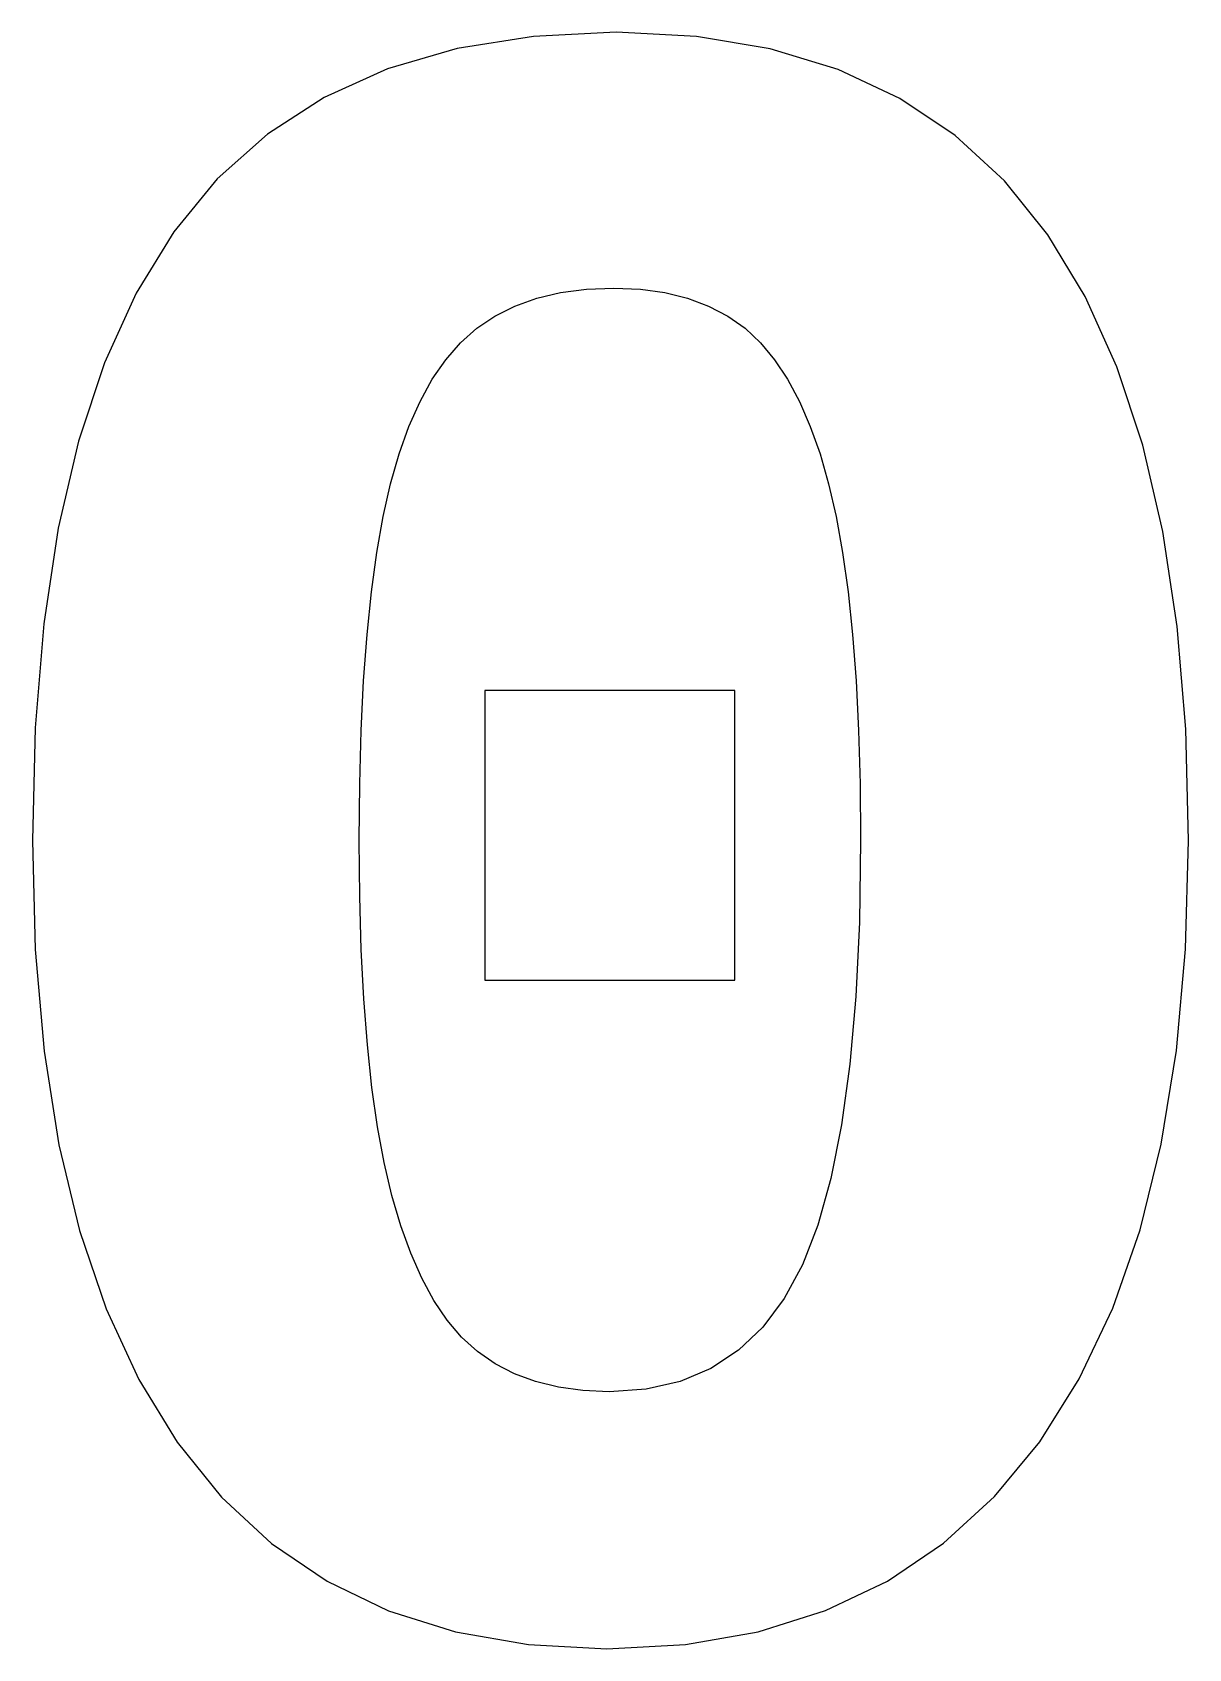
# Model space of a CAD drawing. Header units: metres. Extents: x -31.1 to 32.9, y -87.5 to 2.
import ezdxf

# ---------------------------------------------------------------- set-up
doc = ezdxf.new("R2010")
doc.units = ezdxf.units.M

msp = doc.modelspace()

# ---------------------------------------------------------------- linework, layer by layer
for p, q in [((-3.37108, 1.81987), (-7.59592, 1.14342)), ((1.21526, 2.04535), (-3.37108, 1.81987)), ((5.64717, 1.81657), (1.21526, 2.04535)), ((9.7399, 1.13023), (5.64717, 1.81657)), ((-7.59592, 1.14342), (-11.4593, 0.016022)), ((13.4934, -0.013626), (9.7399, 1.13023)), ((-11.4593, 0.016022), (-14.9611, -1.56232)), ((16.9077, -1.61505), (13.4934, -0.013626)), ((-14.9611, -1.56232), (-18.1014, -3.59163)), ((19.9828, -3.67403), (16.9077, -1.61505)), ((-18.1014, -3.59163), (-20.8803, -6.07191)), ((22.7187, -6.19057), (19.9828, -3.67403)), ((-20.8803, -6.07191), (-23.2976, -9.00314)), ((25.1154, -9.16464), (22.7187, -6.19057)), ((-23.2976, -9.00314), (-25.3741, -12.3972)), ((27.1836, -12.5947), (25.1154, -9.16464)), ((-25.3741, -12.3972), (-27.1312, -16.2658)), ((-3.18945, -12.6838), (-1.86948, -12.3748)), ((-1.86948, -12.3748), (-0.444305, -12.1895)), ((-0.444305, -12.1895), (1.08606, -12.1277)), ((1.08606, -12.1277), (2.54549, -12.1895)), ((2.54549, -12.1895), (3.90495, -12.3748)), ((3.90495, -12.3748), (5.16446, -12.6838)), ((-5.51381, -13.6724), (-4.40424, -13.1163)), ((-4.40424, -13.1163), (-3.18945, -12.6838)), ((5.16446, -12.6838), (6.32401, -13.1163)), ((6.32401, -13.1163), (7.38359, -13.6724)), ((28.9337, -16.4796), (27.1836, -12.5947)), ((-6.5182, -14.3521), (-5.51381, -13.6724)), ((7.38359, -13.6724), (8.3432, -14.3521)), ((-8.23047, -16.0934), (-7.41737, -15.1553)), ((-7.41737, -15.1553), (-6.5182, -14.3521)), ((8.3432, -14.3521), (9.20285, -15.1553)), ((9.20285, -15.1553), (9.98256, -16.0934)), ((-8.97655, -17.1773), (-8.23047, -16.0934)), ((9.98256, -16.0934), (10.7018, -17.1773)), ((-27.1312, -16.2658), (-28.5689, -20.609)), ((30.3655, -20.8195), (28.9337, -16.4796)), ((-9.65562, -18.4073), (-8.97655, -17.1773)), ((10.7018, -17.1773), (11.3605, -18.4073)), ((-10.2677, -19.7831), (-9.65562, -18.4073)), ((11.3605, -18.4073), (11.9587, -19.7831)), ((-10.8128, -21.3049), (-10.2677, -19.7831)), ((11.9587, -19.7831), (12.4964, -21.3049)), ((-28.5689, -20.609), (-29.687, -25.4269)), ((-11.2908, -22.9727), (-10.8128, -21.3049)), ((12.4964, -21.3049), (12.9737, -22.9727)), ((31.4792, -25.6143), (30.3655, -20.8195)), ((-11.7019, -24.7864), (-11.2908, -22.9727)), ((12.9737, -22.9727), (13.3905, -24.7864)), ((-12.0522, -26.7698), (-11.7019, -24.7864)), ((13.3905, -24.7864), (13.7496, -26.7698)), ((-29.687, -25.4269), (-30.4857, -30.7194)), ((32.2747, -30.864), (31.4792, -25.6143)), ((-12.3487, -28.9464), (-12.0522, -26.7698)), ((13.7496, -26.7698), (14.0535, -28.9464)), ((-12.5912, -31.3162), (-12.3487, -28.9464)), ((14.0535, -28.9464), (14.3022, -31.3162)), ((-30.4857, -30.7194), (-30.9649, -36.4865)), ((-12.7798, -33.8793), (-12.5912, -31.3162)), ((14.3022, -31.3162), (14.4956, -33.8793)), ((32.752, -36.5686), (32.2747, -30.864)), ((-12.9146, -36.6357), (-12.7798, -33.8793)), ((14.4956, -33.8793), (14.6337, -36.6357)), ((7.78641, -34.4175), (-6.06458, -34.4175)), ((-6.06458, -34.4175), (-6.06458, -50.4583)), ((7.78641, -50.4583), (7.78641, -34.4175)), ((-30.9649, -36.4865), (-31.1246, -42.7281)), ((-12.9954, -39.5853), (-12.9146, -36.6357)), ((14.6337, -36.6357), (14.7166, -39.5853)), ((32.9111, -42.7281), (32.752, -36.5686)), ((-13.0224, -42.7281), (-12.9954, -39.5853)), ((14.7166, -39.5853), (14.7442, -42.7281)), ((-31.1246, -42.7281), (-30.961, -48.7726)), ((-12.9941, -45.8374), (-13.0224, -42.7281)), ((14.7442, -42.7281), (14.6785, -47.2469)), ((32.7428, -48.7561), (32.9111, -42.7281)), ((-12.9093, -48.76), (-12.9941, -45.8374)), ((14.6785, -47.2469), (14.4812, -51.3791)), ((-30.961, -48.7726), (-30.4699, -54.3897)), ((-12.768, -51.4959), (-12.9093, -48.76)), ((32.2379, -54.3607), (32.7428, -48.7561)), ((-6.06458, -50.4583), (7.78641, -50.4583)), ((-12.5701, -54.0452), (-12.768, -51.4959)), ((14.4812, -51.3791), (14.1525, -55.1248)), ((-30.4699, -54.3897), (-29.6516, -59.5796)), ((-12.3157, -56.4078), (-12.5701, -54.0452)), ((31.3965, -59.542), (32.2379, -54.3607)), ((14.1525, -55.1248), (13.6923, -58.484)), ((-12.0048, -58.5837), (-12.3157, -56.4078)), ((-11.6373, -60.5729), (-12.0048, -58.5837)), ((13.6923, -58.484), (13.1006, -61.4567)), ((-29.6516, -59.5796), (-28.5059, -64.3422)), ((30.2185, -64.3), (31.3965, -59.542)), ((-11.2106, -62.395), (-11.6373, -60.5729)), ((13.1006, -61.4567), (12.3774, -64.0429)), ((-10.7223, -64.0699), (-11.2106, -62.395)), ((-28.5059, -64.3422), (-27.0329, -68.6776)), ((-10.1721, -65.5975), (-10.7223, -64.0699)), ((12.3774, -64.0429), (11.5228, -66.2425)), ((28.7039, -68.6347), (30.2185, -64.3)), ((-9.56015, -66.978), (-10.1721, -65.5975)), ((11.5228, -66.2425), (10.5156, -68.1054)), ((-8.88644, -68.2113), (-9.56015, -66.978)), ((-27.0329, -68.6776), (-25.2325, -72.5857)), ((-8.15097, -69.2974), (-8.88644, -68.2113)), ((10.5156, -68.1054), (9.33488, -69.6816)), ((26.8528, -72.5461), (28.7039, -68.6347)), ((-7.35373, -70.2363), (-8.15097, -69.2974)), ((9.33488, -69.6816), (7.98067, -70.9713)), ((-6.47668, -71.0396), (-7.35373, -70.2363)), ((-5.50235, -71.7193), (-6.47668, -71.0396)), ((7.98067, -70.9713), (6.45293, -71.9743)), ((-4.43074, -72.2754), (-5.50235, -71.7193)), ((-3.26183, -72.7079), (-4.43074, -72.2754)), ((6.45293, -71.9743), (4.75168, -72.6908)), ((-25.2325, -72.5857), (-23.1047, -76.0665)), ((-1.99564, -73.0168), (-3.26183, -72.7079)), ((-0.632156, -73.2022), (-1.99564, -73.0168)), ((0.828598, -73.264), (-0.632156, -73.2022)), ((2.87691, -73.1207), (0.828598, -73.264)), ((4.75168, -72.6908), (2.87691, -73.1207)), ((24.6651, -76.0342), (26.8528, -72.5461)), ((-23.1047, -76.0665), (-20.6546, -79.1001)), ((22.1565, -79.0763), (24.6651, -76.0342)), ((-20.6546, -79.1001), (-17.8877, -81.6669)), ((19.343, -81.6504), (22.1565, -79.0763)), ((-17.8877, -81.6669), (-14.804, -83.7671)), ((16.2243, -83.7565), (19.343, -81.6504)), ((-14.804, -83.7671), (-11.4034, -85.4005)), ((12.8007, -85.3946), (16.2243, -83.7565)), ((-11.4034, -85.4005), (-7.68594, -86.5673)), ((9.07196, -86.5647), (12.8007, -85.3946)), ((-7.68594, -86.5673), (-3.65167, -87.2673)), ((5.03821, -87.2667), (9.07196, -86.5647)), ((-3.65167, -87.2673), (0.699402, -87.5007)), ((0.699402, -87.5007), (5.03821, -87.2667))]:
    msp.add_line(p, q)

doc.saveas('drawing.dxf')
